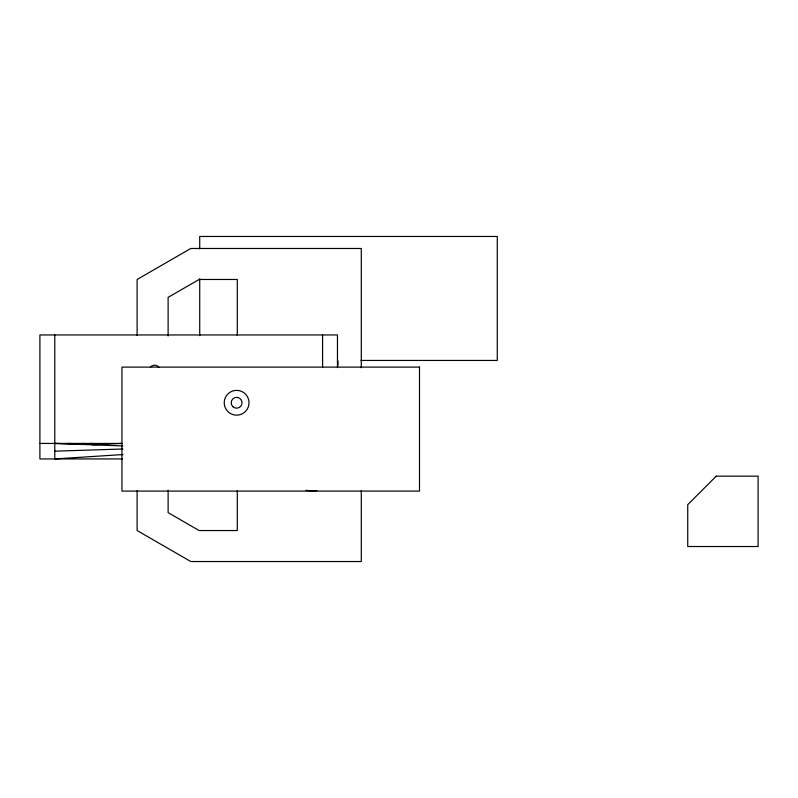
<?xml version="1.0" encoding="UTF-8"?>
<svg xmlns="http://www.w3.org/2000/svg" width="798" height="798" viewBox="0 0 798 798"><rect width="100%" height="100%" fill="white"/><g stroke="black" fill="none" stroke-linecap="round" stroke-linejoin="round"><path stroke-width="1.2" d="M316.916 490.511L314.542 491.099L305.943 490.341M67.062 443.439L82.793 443.947L92.408 443.439L92.408 444.815L120.847 443.439M69.336 443.568L70.633 443.439M123.062 454.541L54.783 458.93L54.783 334.951M54.783 451.179L122.822 448.995M361.005 360.447L497.274 360.447L497.274 236.467L199.719 236.467L199.719 248.866M39.9 443.439L122.363 443.439M122.363 458.93L39.9 458.93L39.9 334.951L337.464 334.951L337.464 367.619M82.793 443.947L54.783 443.439L122.752 445.922M92.408 444.127L82.324 443.439M361.285 367.748L361.285 248.477L190.802 248.477L137.116 279.47L137.116 335.399M361.285 490.72L361.285 561.533L190.802 561.533L137.116 530.54L137.116 490.77M322.582 334.951L322.582 367.309M237.295 335.399L237.295 279.47L199.111 279.47L168.119 297.365L168.119 335.948M237.295 490.77L237.295 530.54L199.111 530.54L168.119 512.645L168.119 490.241M199.719 278.622L199.719 335.649M150.473 367.06A5.426 5.426 0 0 1 159.061 367.539M337.614 359.948A12.399 12.399 0 0 1 337.614 366.372M716.255 476.157L687.736 504.675L687.736 546.52L758.1 546.52L758.1 476.157L716.255 476.157M419.499 367.11L121.934 367.11L121.934 491.099L419.499 491.099L419.499 367.11M230.423 413.494A12.399 12.399 0 0 0 249.016 402.761A12.399 12.399 0 0 0 230.423 392.018A12.399 12.399 0 0 0 230.423 413.494M232.886 406.691A5.426 5.426 0 0 0 241.894 404.017A5.426 5.426 0 0 0 235.071 397.554A5.426 5.426 0 0 0 232.886 406.691"/></g></svg>
